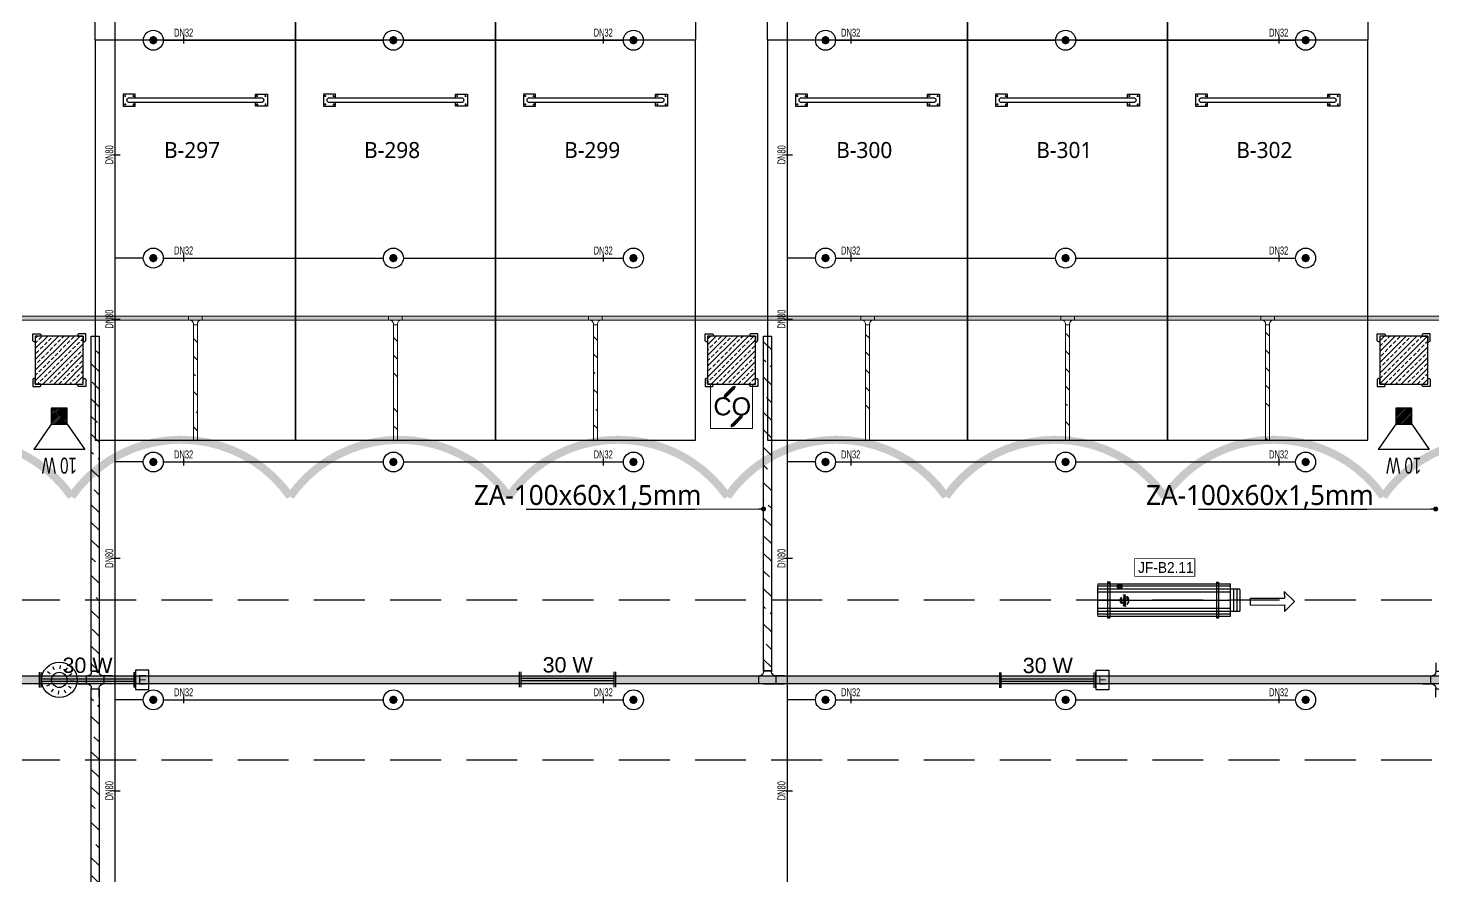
# Model space of a CAD drawing. Header units: millimetres. Extents: x -379292 to 1221486, y 92049 to 447512.
# Drawn here: x -218145 to -200590, y 202167 to 212771 of the extents above; entities that cross this region are included whole.
import ezdxf
from ezdxf import colors
from ezdxf.entities.mleader import LeaderData, LeaderLine
from ezdxf.enums import TextEntityAlignment as Align
from ezdxf.math import Vec2, Vec3

# ---------------------------------------------------------------- set-up
doc = ezdxf.new("R2010")
doc.units = ezdxf.units.MM
doc.linetypes.add('HIDDEN', pattern=[9.525, 6.35, -3.175])
for name, color, linetype in [('-M-YNGN-BORUID', 7, 'Continuous'), ('-M-YNGN-BORUUZUN', 7, 'Continuous'), ('-M-YNGN-BORUYUK', 7, 'Continuous'), ('-M-YNGN-SPR-YUK', 7, 'Continuous'), ('-M-YNGN-ZON3-CAP-', 7, 'Continuous'), ('-M-YNGN-ZON3-SPR-', 7, 'Continuous'), ('05_HATCH CONCRETE', 141, 'Continuous'), ('05_SYMBOL', 2, 'Continuous'), ('08_DEDECTOR FLASOR', 3, 'Continuous'), ('08_HORN', 4, 'Continuous'), ('08_LAMP', 4, 'Continuous'), ('08_LOUD SYSTEM', 4, 'Continuous'), ('202-A-Y-MahalAd', 141, 'Continuous'), ('AIR-J-U-355', 2, 'Continuous'), ('E_CT_ZA', 6, 'Continuous'), ('EYazı', 7, 'Continuous'), ('JF355', 2, 'Continuous')]:
    doc.layers.add(name, color=color, linetype=linetype)
doc.layers.add('-M-YNGN-SPR-CAPCIZGI', color=188, linetype='Continuous', plot=False)
for name, color, linetype, lineweight in [('-M-YNGN-ZON3', 6, 'SP', 30), ('08_DEDECTOR', 3, 'Continuous', 9), ('Aironn-Kodlama', 7, 'Continuous', 0), ('E_CT_AYDINLATMA', 3, 'Continuous', 9), ('E_CT_KIRMIZI', 1, 'Continuous', 9)]:
    doc.layers.add(name, color=color, linetype=linetype, lineweight=lineweight)
doc.styles.add('CIZGI', font='tahoma.ttf', dxfattribs={"width": 0.8, "oblique": 20})
doc.styles.add('HCAD', font='HCAD.SHX', dxfattribs={"width": 0.8, "height": 0.2})
doc.styles.add('PIPESIZE', font='hcad.shx', dxfattribs={"width": 0.8})
doc.styles.add('SPR-NOT', font='romans.shx')
doc.styles.get("Standard").update_dxf_attribs({"font": 'segoeuil.ttf'})
doc.styles.add('TR', font='tsimpali.shx', dxfattribs={"width": 0.7})
doc.styles.add('YAZI-2', font='arial.ttf', dxfattribs={"height": 2})
doc.styles.add('YAZI-3', font='arial.ttf', dxfattribs={"height": 3})
doc.linetypes.add('SP', pattern='A,2,-0.1,["SP",CIZGI,S=0.14,R=0.2,X=0,Y=-0.07],-0.255', length=2.355)
pattern_1 = [(225, (905000, -3e-07), (67.351921, -67.351921), []), (225, (904932.65, -3e-07), (67.351921, -67.351921), [47.625, -23.8125])]

# ---------------------------------------------------------------- blocks, each defined once
blk = doc.blocks.new('202_Vida')
at = {"color": 0, "linetype": 'ByBlock', "ltscale": 0.2}
for points in [[(1, 0), (-1, 0)], [(0, 1), (0, -1)]]:
    blk.add_lwpolyline(points, dxfattribs=at)
at = {"color": 0, "linetype": 'ByBlock'}
for radius in [0.42, 0.23, 0.155]:
    blk.add_circle((0, 0), radius, dxfattribs=at)
blk = doc.blocks.new('202_Stoper')
at = {"color": 0, "linetype": 'ByBlock'}
for points in [[(-750, -30), (-750, -75), (-900, -75), (-900, 75), (-750, 75), (-750, 30)], [(750, -30), (750, -75), (900, -75), (900, 75), (750, 75), (750, 30)]]:
    blk.add_lwpolyline(points, dxfattribs=at)
blk.add_lwpolyline([(825, -30, 1), (825, 30), (-825, 30, 1), (-825, -30)], format="xyb", close=True, dxfattribs=at)
at = {"color": 0, "linetype": 'ByBlock', "yscale": 10, "zscale": 10, "rotation": 180}
for p, xscale in [((-877, 53), -10), ((-772, 53), 10), ((772, 53), -10), ((877, 53), 10)]:
    blk.add_blockref('202_Vida', p, dxfattribs=dict(at, xscale=xscale))
at = {"color": 0, "linetype": 'ByBlock', "yscale": 10, "zscale": 10}
for p, xscale in [((-877, -52), 10), ((-772, -52), -10), ((772, -52), 10), ((877, -52), -10)]:
    blk.add_blockref('202_Vida', p, dxfattribs=dict(at, xscale=xscale))
blk = doc.blocks.new('202_Mahalblok')
at = {"color": 0, "linetype": 'ByBlock', "flags": 128}
blk.add_lwpolyline([(0, 0), (0, 5000), (2500, 5000), (2500, 0)], close=True, dxfattribs=at)
at = {"color": 252}
blk.add_blockref('202_Stoper', (1250, 750), dxfattribs=at)
at = {"color": 0, "linetype": 'ByBlock', "ltscale": 25}
blk.add_attdef('MAHALNO', text='', height=200, dxfattribs=at).set_placement((1209, 1390), align=Align.BOTTOM_CENTER)
blk = doc.blocks.new('bariyer')
at = {"color": 8, "ltscale": 25}
blk.add_lwpolyline([(0, -70), (15, -70, 0.414214), (30, -55), (30, 30), (-55, 30, 0.414214), (-70, 15), (-70, 0), (0, 0)], format="xyb", close=True, dxfattribs=at)
blk = doc.blocks.new('OtoParkBodrumKatMimari')
at = {"layer": '05_HATCH CONCRETE'}
h = blk.add_hatch(dxfattribs=at)
h.set_pattern_fill('ANSI33', color=8, scale=15, angle=180, style=0)
h.set_pattern_definition(pattern_1)
h.paths.add_polyline_path([(28900, 108100), (28300, 108100), (28300, 107500), (28900, 107500)])
h = blk.add_hatch(dxfattribs=at)
h.set_pattern_fill('ANSI33', color=8, scale=15, angle=180, style=0)
h.set_pattern_definition(pattern_1)
h.paths.add_polyline_path([(37300, 108100), (36700, 108100), (36700, 107500), (37300, 107500)])
h = blk.add_hatch(dxfattribs=at)
h.set_pattern_fill('ANSI33', color=8, scale=15, angle=180, style=0)
h.set_pattern_definition(pattern_1)
h.paths.add_polyline_path([(45700, 108100), (45100, 108100), (45100, 107500), (45700, 107500)])
at = {"color": 5}
for points in [[(28900, 108100), (28300, 108100), (28300, 107500), (28900, 107500)], [(37300, 108100), (36700, 108100), (36700, 107500), (37300, 107500)], [(45700, 108100), (45100, 108100), (45100, 107500), (45700, 107500)]]:
    blk.add_lwpolyline(points, close=True, dxfattribs=at)
at = {"layer": '05_SYMBOL', "color": 252, "linetype": 'HIDDEN', "ltscale": 100}
blk.add_lwpolyline([(19400, 104800), (128500, 104800)], dxfattribs=at)
blk.add_lwpolyline([(17400, 100800, -0.414214), (19400, 102800), (128500, 102800, -0.414214), (130500, 100800), (130500, 90800, -0.414214), (128500, 88800), (19400, 88800, -0.414214), (17400, 90800), (17400, 100800)], format="xyb", dxfattribs=at)
at = {"layer": '05_SYMBOL', "color": 8, "xscale": -1}
for p in [(28300, 108100), (36700, 108100), (45100, 108100)]:
    blk.add_blockref('bariyer', p, dxfattribs=at)
at = {"layer": '05_SYMBOL', "color": 8}
for p in [(28900, 108100), (37300, 108100), (45700, 108100)]:
    blk.add_blockref('bariyer', p, dxfattribs=at)
at = {"layer": '05_SYMBOL', "color": 8, "rotation": 180}
for p in [(28300, 107500), (36700, 107500), (45100, 107500)]:
    blk.add_blockref('bariyer', p, dxfattribs=at)
at = {"layer": '05_SYMBOL', "color": 8, "xscale": -1, "rotation": 180}
for p in [(28900, 107500), (37300, 107500), (45700, 107500)]:
    blk.add_blockref('bariyer', p, dxfattribs=at)
at = {"layer": '202-A-Y-MahalAd', "color": 8, "ltscale": 25}
for p, values in [((29050, 111800), {'MAHALNO': 'B-290'}), ((31550, 111800), {'MAHALNO': 'B-289'}), ((34050, 111800), {'MAHALNO': 'B-288'}), ((37450, 111800), {'MAHALNO': 'B-287'}), ((39950, 111800), {'MAHALNO': 'B-286'}), ((42450, 111800), {'MAHALNO': 'B-285'})]:
    blk.add_blockref('202_Mahalblok', p, dxfattribs=at).add_auto_attribs(values)
ref = blk.add_blockref('202_Mahalblok', (29050, 111800), dxfattribs=dict(at, xscale=-1, rotation=180))
ref.add_attrib('MAHALNO', 'B-297', dxfattribs={"layer": '0', "color": 0, "linetype": 'ByBlock', "ltscale": 25, "height": 200}).set_placement((30259, 110267), align=Align.BOTTOM_CENTER)
ref = blk.add_blockref('202_Mahalblok', (31550, 111800), dxfattribs=dict(at, xscale=-1, rotation=180))
ref.add_attrib('MAHALNO', 'B-298', dxfattribs={"layer": '0', "color": 0, "linetype": 'ByBlock', "ltscale": 25, "height": 200}).set_placement((32759, 110267), align=Align.BOTTOM_CENTER)
ref = blk.add_blockref('202_Mahalblok', (34050, 111800), dxfattribs=dict(at, xscale=-1, rotation=180))
ref.add_attrib('MAHALNO', 'B-299', dxfattribs={"layer": '0', "color": 0, "linetype": 'ByBlock', "ltscale": 25, "height": 200}).set_placement((35259, 110267), align=Align.BOTTOM_CENTER)
ref = blk.add_blockref('202_Mahalblok', (37450, 111800), dxfattribs=dict(at, xscale=-1, rotation=180))
ref.add_attrib('MAHALNO', 'B-300', dxfattribs={"layer": '0', "color": 0, "linetype": 'ByBlock', "ltscale": 25, "height": 200}).set_placement((38659, 110267), align=Align.BOTTOM_CENTER)
ref = blk.add_blockref('202_Mahalblok', (39950, 111800), dxfattribs=dict(at, xscale=-1, rotation=180))
ref.add_attrib('MAHALNO', 'B-301', dxfattribs={"layer": '0', "color": 0, "linetype": 'ByBlock', "ltscale": 25, "height": 200}).set_placement((41159, 110267), align=Align.BOTTOM_CENTER)
ref = blk.add_blockref('202_Mahalblok', (42450, 111800), dxfattribs=dict(at, xscale=-1, rotation=180))
ref.add_attrib('MAHALNO', 'B-302', dxfattribs={"layer": '0', "color": 0, "linetype": 'ByBlock', "ltscale": 25, "height": 200}).set_placement((43659, 110267), align=Align.BOTTOM_CENTER)
blk = doc.blocks.new('SP-C-UP-12')
at = {"ltscale": 10}
blk.add_line((0, 0), (0, 0), dxfattribs=at)
at = {"color": 1, "linetype": 'Continuous'}
blk.add_circle((0, 0), 12.5, dxfattribs=at)
at = {"ltscale": 10}
for points in [[(-5.4, 0), (-3.8, 3.8), (-3.8, -3.8), (0, 5.4)], [(-3.8, -3.8), (0, 5.4), (0, -5.4), (3.8, 3.8)], [(0, -5.4), (3.8, 3.8), (3.8, -3.8), (5.4, 0)]]:
    blk.add_solid(points, dxfattribs=at)
at = {"layer": '-M-YNGN-SPR-YUK', "style": 'SPR-NOT', "width": 0.5, "flags": 9}
for tag, p in [('YUK', (0, 17.8)), ('CAP', (0, 14.4)), ('TIP', (0.2, 10.8))]:
    blk.add_attdef(tag, text='', height=2.5, dxfattribs=at).set_placement(p, align=Align.MIDDLE_CENTER)
blk = doc.blocks.new('SPRKL100')
at = {"layer": '-M-YNGN-SPR-CAPCIZGI'}
blk.add_line((0, 0.43), (0, -0.43), dxfattribs=at)
at = {"layer": '-M-YNGN-BORUID', "color": 0, "style": 'HCAD', "width": 0.8, "flags": 1}
blk.add_attdef('DIC', text='', height=0.4, dxfattribs=at).set_placement((0, -1.69), align=Align.CENTER)
at = {"layer": '-M-YNGN-BORUUZUN', "color": 0, "style": 'HCAD', "width": 0.7}
blk.add_attdef('BOY', text='', height=0.8, dxfattribs=at).set_placement((0, -1.08), align=Align.CENTER)
at = {"layer": '-M-YNGN-BORUYUK', "color": 6, "style": 'PIPESIZE', "width": 0.8}
blk.add_attdef('YUK', text='', height=0.5, dxfattribs=at).set_placement((0, 1.87), align=Align.CENTER)
at = {"color": 0, "style": 'PIPESIZE', "width": 0.7}
blk.add_attdef('CAP', text='', height=1, dxfattribs=at).set_placement((0, 0.45), align=Align.CENTER)
blk = doc.blocks.new('A$C69E75EAE')
at = {"layer": '-M-YNGN-ZON3', "ltscale": 500}
for p, q in [((2027.3, -7817.2), (2027.3, -2469.7)), ((2867.3, -7817.2), (2867.3, -2469.7)), ((2062.3, -3542.2), (2027.3, -3542.2)), ((2087.3, -3542.2), (2362.3, -3542.2)), ((2387.3, -3542.2), (2662.3, -3542.2)), ((2902.3, -3542.2), (2867.3, -3542.2)), ((2927.3, -3542.2), (3202.3, -3542.2)), ((3227.3, -3542.2), (3502.3, -3542.2)), ((2062.3, -3814.7), (2027.3, -3814.7)), ((2087.3, -3814.7), (2362.3, -3814.7)), ((2387.3, -3814.7), (2662.3, -3814.7)), ((2902.3, -3814.7), (2867.3, -3814.7)), ((2927.3, -3814.7), (3202.3, -3814.7)), ((3227.3, -3814.7), (3502.3, -3814.7)), ((2062.3, -4069.7), (2027.3, -4069.7)), ((2087.3, -4069.7), (2362.3, -4069.7)), ((2387.3, -4069.7), (2662.3, -4069.7)), ((2902.3, -4069.7), (2867.3, -4069.7)), ((2927.3, -4069.7), (3202.3, -4069.7)), ((3227.3, -4069.7), (3502.3, -4069.7)), ((2062.3, -4367.2), (2027.3, -4367.2)), ((2087.3, -4367.2), (2362.3, -4367.2)), ((2387.3, -4367.2), (2662.3, -4367.2)), ((2902.3, -4367.2), (2867.3, -4367.2)), ((2927.3, -4367.2), (3202.3, -4367.2)), ((3227.3, -4367.2), (3502.3, -4367.2))]:
    blk.add_line(p, q, dxfattribs=at)
at = {"layer": '-M-YNGN-ZON3-CAP-'}
ref = blk.add_blockref('SPRKL100', (2112.7, -3542.2), dxfattribs=dict(at, xscale=10, yscale=10, zscale=10, rotation=359.9999997800978))
ref.add_attrib('CAP', 'DN32', dxfattribs={"layer": '0', "color": 0, "height": 10, "rotation": 360, "style": 'PIPESIZE', "width": 0.7}).set_placement((2112.7, -3537.7), align=Align.CENTER)
ref = blk.add_blockref('SPRKL100', (2637, -3542.2), dxfattribs=dict(at, xscale=10, yscale=10, zscale=10, rotation=359.9999997800978))
ref.add_attrib('CAP', 'DN32', dxfattribs={"layer": '0', "color": 0, "height": 10, "rotation": 360, "style": 'PIPESIZE', "width": 0.7}).set_placement((2637, -3537.7), align=Align.CENTER)
ref = blk.add_blockref('SPRKL100', (2946.3, -3542.2), dxfattribs=dict(at, xscale=10, yscale=10, zscale=10, rotation=359.9999997800978))
ref.add_attrib('CAP', 'DN32', dxfattribs={"layer": '0', "color": 0, "height": 10, "rotation": 360, "style": 'PIPESIZE', "width": 0.7}).set_placement((2946.3, -3537.7), align=Align.CENTER)
ref = blk.add_blockref('SPRKL100', (3481.1, -3542.2), dxfattribs=dict(at, xscale=10, yscale=10, zscale=10, rotation=359.9999997800978))
ref.add_attrib('CAP', 'DN32', dxfattribs={"layer": '0', "color": 0, "height": 10, "rotation": 360, "style": 'PIPESIZE', "width": 0.7}).set_placement((3481.1, -3537.7), align=Align.CENTER)
ref = blk.add_blockref('SPRKL100', (2029.3, -3685.5), dxfattribs=dict(at, xscale=10.00000000000001, yscale=10.00000000000001, zscale=10.00000000000001, rotation=90))
ref.add_attrib('CAP', 'DN80', dxfattribs={"layer": '0', "color": 0, "height": 10, "rotation": 90, "style": 'PIPESIZE', "width": 0.7}).set_placement((2024.8, -3685.5), align=Align.CENTER)
ref = blk.add_blockref('SPRKL100', (2869.3, -3685.5), dxfattribs=dict(at, xscale=10.00000000000001, yscale=10.00000000000001, zscale=10.00000000000001, rotation=90))
ref.add_attrib('CAP', 'DN80', dxfattribs={"layer": '0', "color": 0, "height": 10, "rotation": 90, "style": 'PIPESIZE', "width": 0.7}).set_placement((2864.8, -3685.5), align=Align.CENTER)
ref = blk.add_blockref('SPRKL100', (2112.7, -3814.7), dxfattribs=dict(at, xscale=10, yscale=10, zscale=10, rotation=359.9999997800978))
ref.add_attrib('CAP', 'DN32', dxfattribs={"layer": '0', "color": 0, "height": 10, "rotation": 360, "style": 'PIPESIZE', "width": 0.7}).set_placement((2112.7, -3810.2), align=Align.CENTER)
ref = blk.add_blockref('SPRKL100', (2637, -3814.7), dxfattribs=dict(at, xscale=10, yscale=10, zscale=10, rotation=359.9999997800978))
ref.add_attrib('CAP', 'DN32', dxfattribs={"layer": '0', "color": 0, "height": 10, "rotation": 360, "style": 'PIPESIZE', "width": 0.7}).set_placement((2637, -3810.2), align=Align.CENTER)
ref = blk.add_blockref('SPRKL100', (2946.3, -3814.7), dxfattribs=dict(at, xscale=10, yscale=10, zscale=10, rotation=359.9999997800978))
ref.add_attrib('CAP', 'DN32', dxfattribs={"layer": '0', "color": 0, "height": 10, "rotation": 360, "style": 'PIPESIZE', "width": 0.7}).set_placement((2946.3, -3810.2), align=Align.CENTER)
ref = blk.add_blockref('SPRKL100', (3481.1, -3814.7), dxfattribs=dict(at, xscale=10, yscale=10, zscale=10, rotation=359.9999997800978))
ref.add_attrib('CAP', 'DN32', dxfattribs={"layer": '0', "color": 0, "height": 10, "rotation": 360, "style": 'PIPESIZE', "width": 0.7}).set_placement((3481.1, -3810.2), align=Align.CENTER)
ref = blk.add_blockref('SPRKL100', (2029.3, -3891), dxfattribs=dict(at, xscale=10.00000000000001, yscale=10.00000000000001, zscale=10.00000000000001, rotation=90))
ref.add_attrib('CAP', 'DN80', dxfattribs={"layer": '0', "color": 0, "height": 10, "rotation": 90, "style": 'PIPESIZE', "width": 0.7}).set_placement((2024.8, -3891), align=Align.CENTER)
ref = blk.add_blockref('SPRKL100', (2869.3, -3891), dxfattribs=dict(at, xscale=10.00000000000001, yscale=10.00000000000001, zscale=10.00000000000001, rotation=90))
ref.add_attrib('CAP', 'DN80', dxfattribs={"layer": '0', "color": 0, "height": 10, "rotation": 90, "style": 'PIPESIZE', "width": 0.7}).set_placement((2864.8, -3891), align=Align.CENTER)
ref = blk.add_blockref('SPRKL100', (2112.7, -4069.7), dxfattribs=dict(at, xscale=10, yscale=10, zscale=10, rotation=359.9999997800978))
ref.add_attrib('CAP', 'DN32', dxfattribs={"layer": '0', "color": 0, "height": 10, "rotation": 360, "style": 'PIPESIZE', "width": 0.7}).set_placement((2112.7, -4065.2), align=Align.CENTER)
ref = blk.add_blockref('SPRKL100', (2637, -4069.7), dxfattribs=dict(at, xscale=10, yscale=10, zscale=10, rotation=359.9999997800978))
ref.add_attrib('CAP', 'DN32', dxfattribs={"layer": '0', "color": 0, "height": 10, "rotation": 360, "style": 'PIPESIZE', "width": 0.7}).set_placement((2637, -4065.2), align=Align.CENTER)
ref = blk.add_blockref('SPRKL100', (2946.3, -4069.7), dxfattribs=dict(at, xscale=10, yscale=10, zscale=10, rotation=359.9999997800978))
ref.add_attrib('CAP', 'DN32', dxfattribs={"layer": '0', "color": 0, "height": 10, "rotation": 360, "style": 'PIPESIZE', "width": 0.7}).set_placement((2946.3, -4065.2), align=Align.CENTER)
ref = blk.add_blockref('SPRKL100', (3481.1, -4069.7), dxfattribs=dict(at, xscale=10, yscale=10, zscale=10, rotation=359.9999997800978))
ref.add_attrib('CAP', 'DN32', dxfattribs={"layer": '0', "color": 0, "height": 10, "rotation": 360, "style": 'PIPESIZE', "width": 0.7}).set_placement((3481.1, -4065.2), align=Align.CENTER)
ref = blk.add_blockref('SPRKL100', (2029.3, -4190.1), dxfattribs=dict(at, xscale=10.00000000000001, yscale=10.00000000000001, zscale=10.00000000000001, rotation=90))
ref.add_attrib('CAP', 'DN80', dxfattribs={"layer": '0', "color": 0, "height": 10, "rotation": 90, "style": 'PIPESIZE', "width": 0.7}).set_placement((2024.8, -4190.1), align=Align.CENTER)
ref = blk.add_blockref('SPRKL100', (2869.3, -4190.1), dxfattribs=dict(at, xscale=10.00000000000001, yscale=10.00000000000001, zscale=10.00000000000001, rotation=90))
ref.add_attrib('CAP', 'DN80', dxfattribs={"layer": '0', "color": 0, "height": 10, "rotation": 90, "style": 'PIPESIZE', "width": 0.7}).set_placement((2864.8, -4190.1), align=Align.CENTER)
ref = blk.add_blockref('SPRKL100', (2112.7, -4367.2), dxfattribs=dict(at, xscale=10, yscale=10, zscale=10, rotation=359.9999997800978))
ref.add_attrib('CAP', 'DN32', dxfattribs={"layer": '0', "color": 0, "height": 10, "rotation": 360, "style": 'PIPESIZE', "width": 0.7}).set_placement((2112.7, -4362.7), align=Align.CENTER)
ref = blk.add_blockref('SPRKL100', (2637, -4367.2), dxfattribs=dict(at, xscale=10, yscale=10, zscale=10, rotation=359.9999997800978))
ref.add_attrib('CAP', 'DN32', dxfattribs={"layer": '0', "color": 0, "height": 10, "rotation": 360, "style": 'PIPESIZE', "width": 0.7}).set_placement((2637, -4362.7), align=Align.CENTER)
ref = blk.add_blockref('SPRKL100', (2946.3, -4367.2), dxfattribs=dict(at, xscale=10, yscale=10, zscale=10, rotation=359.9999997800978))
ref.add_attrib('CAP', 'DN32', dxfattribs={"layer": '0', "color": 0, "height": 10, "rotation": 360, "style": 'PIPESIZE', "width": 0.7}).set_placement((2946.3, -4362.7), align=Align.CENTER)
ref = blk.add_blockref('SPRKL100', (3481.1, -4367.2), dxfattribs=dict(at, xscale=10, yscale=10, zscale=10, rotation=359.9999997800978))
ref.add_attrib('CAP', 'DN32', dxfattribs={"layer": '0', "color": 0, "height": 10, "rotation": 360, "style": 'PIPESIZE', "width": 0.7}).set_placement((3481.1, -4362.7), align=Align.CENTER)
ref = blk.add_blockref('SPRKL100', (2029.3, -4480.8), dxfattribs=dict(at, xscale=10.00000000000001, yscale=10.00000000000001, zscale=10.00000000000001, rotation=90))
ref.add_attrib('CAP', 'DN80', dxfattribs={"layer": '0', "color": 0, "height": 10, "rotation": 90, "style": 'PIPESIZE', "width": 0.7}).set_placement((2024.8, -4480.8), align=Align.CENTER)
ref = blk.add_blockref('SPRKL100', (2869.3, -4480.8), dxfattribs=dict(at, xscale=10.00000000000001, yscale=10.00000000000001, zscale=10.00000000000001, rotation=90))
ref.add_attrib('CAP', 'DN80', dxfattribs={"layer": '0', "color": 0, "height": 10, "rotation": 90, "style": 'PIPESIZE', "width": 0.7}).set_placement((2864.8, -4480.8), align=Align.CENTER)
at = {"layer": '-M-YNGN-ZON3-SPR-'}
for p in [(2074.8, -3542.2), (2374.8, -3542.2), (2674.8, -3542.2), (2914.8, -3542.2), (3214.8, -3542.2), (3514.8, -3542.2), (2074.8, -3814.7), (2374.8, -3814.7), (2674.8, -3814.7), (2914.8, -3814.7), (3214.8, -3814.7), (3514.8, -3814.7), (2074.8, -4069.7), (2374.8, -4069.7), (2674.8, -4069.7), (2914.8, -4069.7), (3214.8, -4069.7), (3514.8, -4069.7), (2074.8, -4367.2), (2374.8, -4367.2), (2674.8, -4367.2), (2914.8, -4367.2), (3214.8, -4367.2), (3514.8, -4367.2)]:
    blk.add_blockref('SP-C-UP-12', p, dxfattribs=at)
blk = doc.blocks.new('*U604')
h = blk.add_hatch()
h.set_pattern_fill('ANSI33', color=0, scale=50, angle=1, style=0)
h.paths.add_polyline_path([(-1251, 100), (113124, 100), (113124, 0), (-1251, 0)])
at = {"color": 0}
blk.add_lwpolyline([(-1251, 100), (113124, 100), (113124, 0), (-1251, 0)], close=True, dxfattribs=at)
at = {"ltscale": 25, "flags": 1}
for tag, p in [('YUKSEKLIK', (-229, -149)), ('KALINLIK', (-229, -213))]:
    blk.add_attdef(tag, p, '', height=50, dxfattribs=at)
blk = doc.blocks.new('*U643')
h = blk.add_hatch()
h.set_pattern_fill('ANSI33', color=0, scale=50, angle=1, style=0)
h.paths.add_polyline_path([(-4485, 100), (-295, 100), (-295, 0), (-4485, 0)])
at = {"color": 0}
blk.add_lwpolyline([(-4485, 100), (-295, 100), (-295, 0), (-4485, 0)], close=True, dxfattribs=at)
at = {"ltscale": 25, "flags": 1}
for tag, p in [('YUKSEKLIK', (-229, -149)), ('KALINLIK', (-229, -213))]:
    blk.add_attdef(tag, p, '', height=50, dxfattribs=at)
blk = doc.blocks.new('*U159')
at = {"color": 0}
for p, q in [((0, 428), (0, 314)), ((100, 428), (100, 314)), ((-164, 264), (-50, 264)), ((-60, 264), (-60, 164)), ((0, 324), (100, 324)), ((264, 264), (150, 264)), ((160, 264), (160, 164)), ((-164, 164), (-50, 164)), ((0, 0), (0, 114)), ((0, 104), (100, 104)), ((100, 0), (100, 114)), ((264, 164), (150, 164))]:
    blk.add_line(p, q, dxfattribs=at)
for centre, start, end in [((-50, 314), 270, 0), ((150, 314), 180, 270), ((-50, 114), 0, 90), ((150, 114), 90, 180)]:
    blk.add_arc(centre, 50, start, end, dxfattribs=at)
blk = doc.blocks.new('*U644')
h = blk.add_hatch()
h.set_pattern_fill('ANSI33', color=0, scale=50, angle=1, style=0)
h.paths.add_polyline_path([(-3797, 100), (393, 100), (393, 0), (-3797, 0)])
at = {"color": 0}
blk.add_lwpolyline([(-3797, 100), (393, 100), (393, 0), (-3797, 0)], close=True, dxfattribs=at)
at = {"ltscale": 25, "flags": 1}
for tag, p in [('YUKSEKLIK', (-229, -149)), ('KALINLIK', (-229, -213))]:
    blk.add_attdef(tag, p, '', height=50, dxfattribs=at)
blk = doc.blocks.new('*U649')
h = blk.add_hatch()
h.set_pattern_fill('ANSI33', color=0, scale=50, angle=1, style=0)
h.paths.add_polyline_path([(-4483, 100), (-295, 100), (-295, 0), (-4483, 0)])
at = {"color": 0}
blk.add_lwpolyline([(-4483, 100), (-295, 100), (-295, 0), (-4483, 0)], close=True, dxfattribs=at)
at = {"ltscale": 25, "flags": 1}
for tag, p in [('YUKSEKLIK', (-229, -149)), ('KALINLIK', (-229, -213))]:
    blk.add_attdef(tag, p, '', height=50, dxfattribs=at)
blk = doc.blocks.new('*U164')
at = {"color": 0}
for p, q in [((264, 264), (-164, 264)), ((-60, 264), (-60, 164)), ((0, 264), (264, 264)), ((160, 264), (160, 164)), ((-164, 164), (-50, 164)), ((0, 0), (0, 114)), ((0, 104), (100, 104)), ((100, 0), (100, 114)), ((264, 164), (150, 164))]:
    blk.add_line(p, q, dxfattribs=at)
for centre, start, end in [((-50, 114), 0, 90), ((150, 114), 90, 180)]:
    blk.add_arc(centre, 50, start, end, dxfattribs=at)
blk = doc.blocks.new('*U651')
h = blk.add_hatch()
h.set_pattern_fill('ANSI33', color=0, scale=50, angle=1, style=0)
h.paths.add_polyline_path([(-115024, 100), (-249, 100), (-249, 0), (-115024, 0)])
at = {"color": 0}
blk.add_lwpolyline([(-115024, 100), (-249, 100), (-249, 0), (-115024, 0)], close=True, dxfattribs=at)
at = {"ltscale": 25, "flags": 1}
for tag, p in [('YUKSEKLIK', (-229, -149)), ('KALINLIK', (-229, -213))]:
    blk.add_attdef(tag, p, '', height=50, dxfattribs=at)
blk = doc.blocks.new('*U739')
h = blk.add_hatch()
h.set_pattern_fill('ANSI33', color=0, scale=50, angle=1, style=0)
h.paths.add_polyline_path([(-53157, 50), (113, 50), (113, 0), (-53157, 0)])
at = {"color": 0}
blk.add_lwpolyline([(-53157, 50), (113, 50), (113, 0), (-53157, 0)], close=True, dxfattribs=at)
at = {"ltscale": 25, "flags": 1}
for tag, p in [('YUKSEKLIK', (-229, -149)), ('KALINLIK', (-229, -213))]:
    blk.add_attdef(tag, p, '', height=50, dxfattribs=at)
blk = doc.blocks.new('*U321')
at = {"color": 0}
for p, q in [((0, 428), (0, 314)), ((100, 428), (100, 314)), ((-164, 264), (-50, 264)), ((-60, 264), (-60, 164)), ((0, 324), (100, 324)), ((264, 264), (150, 264)), ((160, 264), (160, 164)), ((-164, 164), (-50, 164)), ((0, 0), (0, 114)), ((0, 104), (100, 104)), ((100, 0), (100, 114)), ((264, 164), (150, 164))]:
    blk.add_line(p, q, dxfattribs=at)
for centre, start, end in [((-50, 314), 270, 0), ((150, 314), 180, 270), ((-50, 114), 0, 90), ((150, 114), 90, 180)]:
    blk.add_arc(centre, 50, start, end, dxfattribs=at)
blk = doc.blocks.new('_DOT')
at = {"color": 0, "linetype": 'ByBlock'}
blk.add_line((-0.5, 0), (-1, 0), dxfattribs=at)
at = {"color": 0, "linetype": 'ByBlock', "const_width": 0.5}
blk.add_lwpolyline([(-0.25, 0, 1), (0.25, 0, 1)], format="xyb", close=True, dxfattribs=at)
blk = doc.blocks.new('40 W SIVA ÜSTÜ ETANJ LED 50--')
at = {"layer": '08_LAMP'}
for p, q in [((-625, -100), (-625, 100)), ((-605, -100), (-605, 100)), ((-605, 15), (605, 15)), ((605, -100), (605, 100)), ((625, -100), (625, 100)), ((-605, -15), (605, -15))]:
    blk.add_line(p, q, dxfattribs=at)
at = {"layer": '08_LAMP', "color": 2, "style": 'YAZI-2'}
blk.add_text('30 W', height=200, dxfattribs=at).set_placement((0, 90), align=Align.CENTER)
blk = doc.blocks.new('40 W SIVA ÜSTÜ ETANJ LED E 50')
at = {"layer": '08_LAMP'}
for p, q in [((-625, -100), (-625, 100)), ((-605, -100), (-605, 100)), ((-605, 15), (605, 15)), ((605, -100), (605, 100)), ((625, -100), (625, 100)), ((-605, -15), (605, -15))]:
    blk.add_line(p, q, dxfattribs=at)
blk.add_lwpolyline([(625, -125), (800, -125), (800, 125), (625, 125)], close=True, dxfattribs=at)
at = {"layer": '08_LAMP', "color": 2, "style": 'YAZI-2'}
blk.add_text('30 W', height=200, dxfattribs=at).set_placement((0, 90), align=Align.CENTER)
blk.add_text('E', height=125, dxfattribs=at).set_placement((713, 0), align=Align.MIDDLE)
blk = doc.blocks.new('CO 250')
at = {"layer": '08_DEDECTOR'}
for p, q in [((17, 243), (-84, 142)), ((45, 251), (-74, 132)), ((37, 223), (-64, 122)), ((45, 250), (45, 243)), ((114, -136), (-5, -255)), ((104, -126), (3, -227)), ((124, -146), (23, -247)), ((-5, -247), (-5, -255)), ((-5, -255), (3, -255))]:
    blk.add_line(p, q, dxfattribs=at)
at = {"layer": '08_DEDECTOR', "ltscale": 25}
blk.add_lwpolyline([(-262, 278), (-262, -278), (262, -278), (262, 278)], close=True, dxfattribs=at)
at = {"layer": '08_DEDECTOR'}
for centre, radius, start, end in [((37, 223), 27.7, 72.9688, 135), ((17, 243), 27.7, 315, 0), ((-55, 112), 41.6, 135, 180), ((-55, 112), 27.7, 135, 180), ((-55, 112), 13.9, 135, 180), ((95, -116), 13.9, 315, 350.4112), ((95, -116), 27.7, 315, 355.2224), ((95, -116), 41.6, 315, 356.817), ((23, -247), 27.7, 135, 180), ((3, -227), 27.7, 270, 315)]:
    blk.add_arc(centre, radius, start, end, dxfattribs=at)
at = {"layer": '08_DEDECTOR', "color": 3, "style": 'YAZI-3'}
blk.add_text('CO', height=225, dxfattribs=at).set_placement((-226, -113))
blk = doc.blocks.new('KORNA ORT TAVAN')
at = {"layer": '08_HORN', "color": 3}
for p, q in [((10, 137), (13, 179)), ((-137, 10), (-179, 13)), ((-114, 77), (-149, 101)), ((-60, 124), (-79, 162)), ((77, 114), (101, 149)), ((124, 60), (162, 79)), ((-124, -60), (-162, -79)), ((-77, -114), (-101, -149)), ((-10, -137), (-13, -179)), ((60, -124), (79, -162)), ((114, -77), (149, -101)), ((137, -10), (179, -13))]:
    blk.add_line(p, q, dxfattribs=at)
at = {"layer": '08_HORN', "color": 1}
for major_axis, start_param, end_param in [((0, 222), 4.712358, 10.995543), ((0, 95.8), -1.570763777940356, 4.712421529239229)]:
    blk.add_ellipse((0, 0), major_axis=major_axis, ratio=1, start_param=start_param, end_param=end_param, dxfattribs=at)
blk = doc.blocks.new('15 W HORN 100_HARİCİ TİP')
at = {"layer": '08_LOUD SYSTEM'}
h = blk.add_hatch(dxfattribs=at)
h.set_pattern_fill('ANSI31', color=2, scale=4.8)
h.set_pattern_definition([(45, (-341645.439, -380325.335), (-10.77630735, 10.77630735), [])])
h.paths.add_polyline_path([(-100, 0), (100, 0), (100, 200), (-100, 200)])
at = {"layer": '08_LOUD SYSTEM', "ltscale": 2}
for p, q in [((-320, 520), (320, 520)), ((-100, 200), (-320, 520)), ((100, 200), (320, 520))]:
    blk.add_line(p, q, dxfattribs=at)
at = {"layer": '08_LOUD SYSTEM'}
blk.add_lwpolyline([(100, 0), (100, 200), (-100, 200), (-100, 0)], close=True, dxfattribs=at)
at = {"layer": '08_LOUD SYSTEM', "color": 2, "ltscale": 2, "style": 'TR', "width": 0.7}
blk.add_text('10 W', height=200, dxfattribs=at).set_placement((0, 620), align=Align.CENTER)
blk = doc.blocks.new('ju355')
at = {"layer": 'AIR-J-U-355', "color": 2, "linetype": 'Continuous'}
for p, q in [((82.7, 20.1), (-82.9, 20.1)), ((-82.9, 20.1), (-82.9, -20.5)), ((-68.1, -18.3), (-68, 22.3)), ((-68.1, -22.7), (-68, 22.3)), ((-65.3, 22.3), (-68, 22.3)), ((-65.3, 22.3), (-68, 22.3)), ((-65.3, -22.7), (-65.3, 22.3)), ((70.7, 22.2), (68, 22.3)), ((68, -22.8), (68, 22.3)), ((70.7, -22.8), (70.7, 22.2)), ((-94.8, 12.9), (-94.9, 12.8)), ((-94.9, 12.8), (-94.9, 12.7)), ((-94.9, 12.7), (-94.9, -12.5)), ((-94.7, 13.3), (-94.8, 13.2)), ((-94.8, 13.2), (-94.8, 13.1)), ((-94.8, 13.1), (-94.8, 13)), ((-94.8, 13), (-94.8, 12.9)), ((-94.6, 13.5), (-94.7, 13.4)), ((-94.7, 13.4), (-94.7, 13.3)), ((-94.5, 13.6), (-94.6, 13.5)), ((-94.4, 13.7), (-94.5, 13.6)), ((-94.5, 13.6), (-94.5, 13.6)), ((-94.3, 13.7), (-94.4, 13.7)), ((-94.2, 13.8), (-94.3, 13.7)), ((-94.1, 13.8), (-94.2, 13.8)), ((-94, 13.8), (-94.1, 13.8)), ((-94.1, 13.8), (-94.1, 13.8)), ((-92.6, 13.8), (-94, 13.8)), ((-92.6, 13.8), (-94, 13.8)), ((-92.6, 13.8), (-94, 13.8)), ((-92.6, 13.8), (-93.9, 13.8)), ((-92.6, 13.8), (-93.9, 13.8)), ((-92.6, 13.8), (-93.9, 13.8)), ((-82.9, 13.8), (-92.6, 13.8)), ((-90.9, -13.6), (-90.9, 13.8)), ((-90.9, -13.6), (-90.9, 13.8)), ((-90.9, -13.6), (-90.9, 13.8)), ((-86.8, -13.6), (-86.8, 13.9)), ((82.7, 13.6), (-82.7, 13.8)), ((-82.7, 10.5), (82.9, 10.3)), ((82.7, 0), (-82.7, 0)), ((48.3, 3.6), (50.7, 3.6)), ((48.4, 2.9), (48.3, 3.6)), ((48.4, 7.2), (48.4, 7.9)), ((48.4, 7.9), (50.7, 6.9)), ((48.8, 7), (48.4, 7.2)), ((50.7, 6.2), (48.4, 5.2)), ((48.4, 5.9), (48.8, 6.1)), ((48.4, 5.2), (48.4, 5.9)), ((48.4, 4.9), (50.7, 4.9)), ((48.4, 4.2), (48.4, 4.9)), ((50.7, 4.2), (48.4, 4.2)), ((48.4, 2.2), (49.3, 2.9)), ((49.3, 2.9), (48.4, 2.9)), ((49.3, 2.2), (48.4, 1.4)), ((48.4, 1.4), (48.4, 2.2)), ((48.8, 6.1), (48.8, 7)), ((49.2, 6.8), (49.9, 6.6)), ((49.2, 6.3), (49.2, 6.8)), ((49.9, 6.6), (49.2, 6.3)), ((49.7, 2.6), (49.7, 2.9)), ((49.7, 2.9), (50.2, 2.9)), ((49.9, 1.6), (49.9, 1.6)), ((50.2, 2.9), (50.2, 2.6)), ((50.7, 6.9), (50.7, 6.2)), ((50.7, 4.9), (50.7, 4.2)), ((50.7, 3.6), (50.7, 2.3)), ((-94.9, -12.5), (-94.9, -12.6)), ((-94.9, -12.6), (-94.9, -12.7)), ((-94.9, -12.7), (-94.8, -12.8)), ((-94.8, -12.8), (-94.8, -12.9)), ((-94.8, -12.9), (-94.8, -13)), ((-94.8, -13), (-94.7, -13.1)), ((-94.7, -13.1), (-94.7, -13.2)), ((-94.7, -13.2), (-94.6, -13.3)), ((-94.6, -13.3), (-94.5, -13.4)), ((-94.5, -13.4), (-94.5, -13.4)), ((-94.5, -13.4), (-94.4, -13.5)), ((-94.4, -13.5), (-94.3, -13.5)), ((-94.3, -13.5), (-94.2, -13.6)), ((-94.2, -13.6), (-94.2, -13.6)), ((-94.2, -13.6), (-94.1, -13.6)), ((-94.1, -13.6), (-94, -13.6)), ((-94, -13.6), (-92.6, -13.6)), ((-94, -13.6), (-92.6, -13.6)), ((-94, -13.6), (-92.6, -13.6)), ((-93.9, -13.6), (-92.6, -13.6)), ((-93.9, -13.6), (-92.6, -13.6)), ((-93.9, -13.6), (-92.6, -13.6)), ((-92.6, -13.6), (-82.9, -13.6)), ((82.9, -10.4), (-82.7, -10.3)), ((-82.6, -13.6), (82.7, -13.7)), ((48.3, -1.7), (50.7, -1.7)), ((48.3, -2.1), (48.3, -1.7)), ((50, -2.1), (48.3, -2.1)), ((48.3, -4.4), (50.7, -4.4)), ((48.3, -4.8), (48.3, -4.4)), ((50, -4.8), (48.3, -4.8)), ((48.4, -3.8), (50, -2.1)), ((48.4, -4), (48.4, -3.8)), ((50.7, -4), (48.4, -4)), ((48.4, -6.5), (50, -4.8)), ((48.4, -6.7), (48.4, -6.5)), ((50.7, -6.8), (48.4, -6.7)), ((50.7, -1.9), (49, -3.6)), ((49, -3.6), (50.7, -3.7)), ((50.7, -4.7), (49, -6.4)), ((49, -6.4), (50.7, -6.4)), ((50.7, -1.7), (50.7, -1.9)), ((50.7, -4.4), (50.7, -4.7)), ((50.7, -6.4), (50.7, -6.8)), ((50.8, -1.4), (50.8, -1.8)), ((82.7, -20.6), (-82.9, -20.5)), ((-65.3, -22.7), (-68.1, -22.7)), ((70.7, -22.8), (68, -22.8))]:
    blk.add_line(p, q, dxfattribs=at)
at = {"layer": 'AIR-J-U-355', "color": 2, "lineweight": 13, "ltscale": 0.005}
for p, q in [((82.7, -20.6), (82.7, 20.1)), ((58.5, -15.3), (52.4, -15.3)), ((52.4, -15.3), (52.4, -18.9)), ((58.5, -18.9), (58.5, -15.3)), ((52.4, -18.9), (58.5, -18.9))]:
    blk.add_line(p, q, dxfattribs=at)
at = {"layer": 'AIR-J-U-355', "color": 2}
for p, q in [((-150.2, 14.3), (-162.9, 1.6)), ((-150.1, -11), (-162.9, 1.6)), ((-150.2, 5.9), (-150.2, 14.3)), ((-108, 6.1), (-150.2, 5.9)), ((-108, 6.1), (-107.9, -2.4)), ((-107.9, -2.4), (-150.2, -2.6)), ((-150.1, -11), (-150.2, -2.6))]:
    blk.add_line(p, q, dxfattribs=at)
at = {"layer": 'AIR-J-U-355', "color": 2, "linetype": 'Continuous'}
for centre, radius in [((-66.7, 21.3), 0.354), ((-66.7, 21.3), 0.354), ((69.3, 21.2), 0.354), ((54, -17.1), 0.599), ((54, -17.1), 0.599), ((57, -17.1), 0.599), ((57, -17.1), 0.599), ((-66.7, -21.6), 0.354), ((-66.7, -21.6), 0.354), ((69.3, -21.7), 0.354), ((69.3, -21.7), 0.354)]:
    blk.add_circle(centre, radius, dxfattribs=at)
for centre, radius, start, end in [((50, 2.3), 0.645, 184.0636, 262.3259), ((49.9, 2.6), 0.274, 177.3972, 357.3972), ((50, 2.3), 0.72, 262.3259, 356.7067)]:
    blk.add_arc(centre, radius, start, end, dxfattribs=at)
at = {"layer": 'AIR-J-U-355', "color": 2, "linetype": 'Continuous', "extrusion": (0, 0, -1)}
for major_axis, ratio in [((-0.01, -1.36), 0.908445), ((0.006, 0.985), 0.934933)]:
    blk.add_ellipse((49.5, -0.1), major_axis=major_axis, ratio=ratio, dxfattribs=at)
at = {"layer": 'AIR-J-U-355', "color": 2, "linetype": 'Continuous'}
for points, knots in [([(46.1, 5), (46.1, 5), (46.1, 5), (46.1, 5), (46.2, 5), (46.2, 5), (46.2, 5), (46.2, 5), (46.2, 5), (46.2, 5), (46.2, 5), (46.1, 4.9), (46.1, 4.8), (45.9, 4.6), (45.7, 4.3), (45.6, 4), (45.4, 3.7), (45.3, 3.1), (45.1, 2.4), (45, 1.7), (45.1, 0.8), (45.4, -0.1), (45.8, -1), (46.2, -1.8), (46.5, -2.4), (46.6, -2.8), (46.7, -3.2), (46.8, -3.6), (46.7, -4), (46.5, -4.3), (46.2, -4.3), (45.8, -4.3), (45.4, -4), (45.1, -3.6), (44.7, -3), (44.3, -2.1), (44, -0.9), (44, 0.2), (44, 1.3), (44.2, 2.1), (44.5, 2.9), (44.9, 3.6), (45.3, 4.2), (45.6, 4.6), (45.9, 4.8), (46, 4.9), (46.1, 5), (46.1, 5)], [0, 0, 0, 0, 0.001347, 0.00172, 0.002023, 0.002244, 0.002452, 0.002667, 0.002909, 0.00347, 0.004196, 0.005682, 0.009311, 0.025522, 0.043378, 0.057014, 0.067583, 0.10026, 0.136315, 0.170769, 0.211631, 0.252886, 0.304984, 0.357144, 0.377587, 0.398124, 0.41882, 0.439365, 0.455344, 0.470785, 0.486346, 0.502438, 0.525763, 0.549141, 0.572313, 0.626971, 0.689072, 0.751245, 0.792637, 0.834146, 0.875615, 0.910287, 0.945553, 0.97619, 0.989254, 0.994701, 1, 1, 1, 1]), ([(52.5, 3.6), (52.6, 3.7), (52.6, 3.8), (52.7, 3.9), (52.9, 4), (53.2, 4.1), (53.5, 4), (53.7, 3.7), (54, 3.4), (54.3, 2.9), (54.6, 2.2), (54.8, 1.3), (54.8, 0.4), (54.8, -0.5), (54.6, -1.4), (54.2, -2.2), (53.9, -2.8), (53.5, -3.2), (53.2, -3.4), (53.1, -3.5)], [0, 0, 0, 0, 0.0168256, 0.0323617, 0.0637267, 0.0873303, 0.1103993, 0.1581358, 0.2050378, 0.2514942, 0.3451779, 0.4385235, 0.532065, 0.625912, 0.7301372, 0.8352318, 0.8905608, 0.9450754, 1, 1, 1, 1]), ([(53.1, -3.5), (53.2, -3.3), (53.5, -2.8), (53.8, -2), (53.9, -1.1), (53.9, -0.3), (53.7, 0.6), (53.3, 1.4), (53, 2.1), (52.7, 2.6), (52.6, 3), (52.5, 3.3), (52.5, 3.5), (52.5, 3.6)], [0, 0, 0, 0, 0.112581, 0.224936, 0.337491, 0.449603, 0.562299, 0.686336, 0.807829, 0.865935, 0.925918, 0.967783, 1, 1, 1, 1])]:
    blk.add_open_spline(points, degree=3, knots=knots, dxfattribs=at)
blk = doc.blocks.new('DZFDGHFÜ')
at = {"layer": 'JF355'}
blk.add_lwpolyline([(24084.4, 6568.3), (24119.9, 6568.3), (24119.9, 6402.7), (24084.4, 6402.7), (24084.4, 6568.3)], dxfattribs=at)
at = {"layer": 'AIR-J-U-355', "rotation": 270}
blk.add_blockref('ju355', (24102.4, 6485.6), dxfattribs=at)
blk = doc.blocks.new('*U1011')
h = blk.add_hatch()
h.set_pattern_fill('ANSI33', color=0, scale=50, angle=1, style=0)
h.paths.add_polyline_path([(-2093, 50), (-653, 50), (-653, 0), (-2093, 0)])
at = {"color": 0}
blk.add_lwpolyline([(-2093, 50), (-653, 50), (-653, 0), (-2093, 0)], close=True, dxfattribs=at)
at = {"ltscale": 25, "flags": 1}
for tag, p in [('YUKSEKLIK', (-229, -149)), ('KALINLIK', (-229, -213))]:
    blk.add_attdef(tag, p, '', height=50, dxfattribs=at)
blk = doc.blocks.new('*U1012')
at = {"color": 0}
for p, q in [((214, 214), (-164, 214)), ((-60, 214), (-60, 164)), ((0, 214), (214, 214)), ((110, 214), (110, 164)), ((-164, 164), (-50, 164)), ((0, 0), (0, 114)), ((0, 104), (50, 104)), ((50, 0), (50, 114)), ((214, 164), (100, 164))]:
    blk.add_line(p, q, dxfattribs=at)
for centre, start, end in [((-50, 114), 0, 90), ((100, 114), 90, 180)]:
    blk.add_arc(centre, 50, start, end, dxfattribs=at)

msp = doc.modelspace()

# ---------------------------------------------------------------- block references
at = {"color": 8}
msp.add_blockref('OtoParkBodrumKatMimari', (-246354.8, 100818.8), dxfattribs=at)

# ---------------------------------------------------------------- next in the draw order: linework, layer by layer
at = {"color": 30, "const_width": 100}
msp.add_lwpolyline([(-236725.1, 206911.4, -0.5205671), (-233993.2, 206911.4, -0.5205671), (-231261.3, 206911.4, -0.5205671), (-228529.4, 206911.4, -0.5205671), (-225797.5, 206911.4, -0.5205671), (-223065.6, 206911.4, -0.5205671), (-220333.7, 206911.4, -0.5205671), (-217601.9, 206911.4, -0.5205671), (-214870, 206911.4, -0.5205671), (-212138.1, 206911.4, -0.5205671), (-209406.2, 206911.4, -0.5205671), (-206674.3, 206911.4, -0.5205671), (-203942.4, 206911.4, -0.5205671), (-201210.5, 206911.4, -0.5205671), (-198478.6, 206911.4, -0.5205671)], format="xyb", dxfattribs=at)
at = {"layer": 'Aironn-Kodlama', "color": 7, "const_width": 10}
msp.add_lwpolyline([(-204315.6, 206133.8), (-204315.6, 205913.8), (-203565.6, 205913.8), (-203565.6, 206133.8)], close=True, dxfattribs=at)

# ---------------------------------------------------------------- next in the draw order: block references
at = {"layer": '-M-YNGN-ZON3', "ltscale": 25, "xscale": 10, "yscale": 10, "zscale": 10}
msp.add_blockref('A$C69E75EAE', (-237328.2, 248041), dxfattribs=at)
at = {"layer": '08_DEDECTOR'}
msp.add_blockref('CO 250', (-209354.8, 208040.3), dxfattribs=at)
at = {"layer": '08_DEDECTOR FLASOR'}
msp.add_blockref('KORNA ORT TAVAN', (-217754.8, 204618.8), dxfattribs=at)
at = {"layer": '08_LAMP', "xscale": 0.96, "yscale": 0.96, "zscale": 0.96}
for name, p in [('40 W SIVA ÜSTÜ ETANJ LED E 50', (-217402.1, 204619.2)), ('40 W SIVA ÜSTÜ ETANJ LED 50--', (-211402.1, 204624.7)), ('40 W SIVA ÜSTÜ ETANJ LED E 50', (-205402.1, 204617))]:
    msp.add_blockref(name, p, dxfattribs=at)
at = {"layer": '08_LOUD SYSTEM', "rotation": 180}
for p in [(-217754.8, 208018.8), (-200954.8, 208018.8)]:
    msp.add_blockref('15 W HORN 100_HARİCİ TİP', p, dxfattribs=at)
at = {"layer": 'AIR-J-U-355', "xscale": 10, "yscale": 10, "zscale": 10, "rotation": 270}
msp.add_blockref('DZFDGHFÜ', (-268804.4, 446640.1), dxfattribs=at)
at = {"layer": 'E_CT_AYDINLATMA', "rotation": 180}
msp.add_blockref('*U604', (-116480.6, 204668.8), dxfattribs=at)
at = {"layer": 'E_CT_KIRMIZI', "color": 1}
for name, p, rotation in [('*U739', (-229692.1, 209168.8), 180), ('*U1011', (-216029.8, 209711.7), 90.00000000000006), ('*U1011', (-213529.8, 209711.7), 90.00000000000006), ('*U1011', (-211029.8, 209711.7), 90.00000000000006), ('*U1011', (-207629.8, 209711.7), 90.00000000000006), ('*U1011', (-205129.8, 209711.7), 90.00000000000006), ('*U1011', (-202629.8, 209711.7), 90.00000000000006)]:
    msp.add_blockref(name, p, dxfattribs=dict(at, rotation=rotation))
at = {"layer": 'E_CT_KIRMIZI', "color": 2}
for p in [(-216079.8, 208954.8), (-213579.8, 208954.8), (-211079.8, 208954.8), (-207679.8, 208954.8), (-205179.8, 208954.8), (-202679.8, 208954.8)]:
    msp.add_blockref('*U1012', p, dxfattribs=at)
at = {"layer": 'E_CT_ZA', "color": 112}
for name, p, rotation in [('*U643', (-217354.8, 204434.1), 270), ('*U649', (-208954.8, 204436.2), 270), ('*U651', (-230054.1, 204668.8), 180), ('*U644', (-217254.8, 204115.7), 90)]:
    msp.add_blockref(name, p, dxfattribs=dict(at, rotation=rotation))
at = {"layer": 'E_CT_ZA', "color": 2, "xscale": -1, "rotation": 180}
for name, p in [('*U159', (-217354.8, 204832.8)), ('*U164', (-208954.8, 204834.8)), ('*U321', (-200554.8, 204832.8))]:
    msp.add_blockref(name, p, dxfattribs=at)

# ---------------------------------------------------------------- next in the draw order: texts
at = {"layer": 'Aironn-Kodlama', "color": 3, "insert": (-204273.5, 206092.6), "char_height": 136, "width": 710.456, "attachment_point": 1, "rotation": 359.96186}
msp.add_mtext('{\\fArial|b0|i0|c0|p18;\\W0.9;\\C7;JF-B\\fArial|b0|i0|c162|p18;2\\fArial|b0|i0|c0|p18;.\\fArial|b0|i0|c162|p18;11}', dxfattribs=at)

# ---------------------------------------------------------------- next in the draw order: leaders
at = {"layer": 'EYazı', "color": 7}
ml = msp.add_multileader_mtext('Standard', dxfattribs=at)
ml.set_content('ZA-100x60x1,5mm', color=7)
ml.set_leader_properties(color=1)
ml.set_arrow_properties(name='DOT')
ml.build(insert=Vec2(0, 0))
ml.multileader.update_dxf_attribs({"text_left_attachment_type": 6, "text_right_attachment_type": 6, "dogleg_length": 50, "arrow_head_size": 62.5})
ctx = ml.context
ctx.base_point, ctx.char_height, ctx.arrow_head_size, ctx.landing_gap_size, ctx.plane_origin = Vec3(-212599.1, 206749.5), 250, 62.5, 25, Vec3(-210406.9, 206705.8)
ctx.left_attachment, ctx.right_attachment = 6, 6
notes = []
notes.append((ctx, [(0, (1, 1, 0), (-209812.1, 206749.5), (-1, 0), 62.5, [(0, [(-208954.8, 206756.2)], 0, [])])]))
ctx.mtext.insert, ctx.mtext.width, ctx.mtext.defined_height, ctx.mtext.line_spacing_style, ctx.mtext.flow_direction = Vec3(-212574.1, 207056.2), 2000, 439.9, 2, 5
ml = msp.add_multileader_mtext('Standard', dxfattribs=at)
ml.set_content('ZA-100x60x1,5mm', color=7)
ml.set_leader_properties(color=1)
ml.set_arrow_properties(name='DOT')
ml.build(insert=Vec2(0, 0))
ml.multileader.update_dxf_attribs({"text_left_attachment_type": 6, "text_right_attachment_type": 6, "dogleg_length": 50, "arrow_head_size": 62.5})
ctx = ml.context
ctx.base_point, ctx.char_height, ctx.arrow_head_size, ctx.landing_gap_size, ctx.plane_origin = Vec3(-204199.1, 206749.5), 250, 62.5, 25, Vec3(-202006.9, 206705.8)
ctx.left_attachment, ctx.right_attachment = 6, 6
notes.append((ctx, [(0, (1, 1, 0), (-201412.1, 206749.5), (-1, 0), 62.5, [(0, [(-200554.8, 206756.2)], 0, [])])]))
ctx.mtext.insert, ctx.mtext.width, ctx.mtext.defined_height, ctx.mtext.line_spacing_style, ctx.mtext.flow_direction = Vec3(-204174.1, 207056.2), 2000, 439.9, 2, 5
for ctx, leaders in notes:
    for number, flags, end, landing, length, lines in leaders:
        leader = LeaderData()
        leader.index, (leader.has_last_leader_line, leader.has_dogleg_vector, leader.attachment_direction) = number, flags
        leader.last_leader_point, leader.dogleg_vector, leader.dogleg_length = Vec3(end), Vec3(landing), length
        for number, points, colour, breaks in lines:
            line = LeaderLine()
            line.index, line.vertices, line.color, line.breaks = number, Vec3.list(points), colors.encode_raw_color(colour), breaks
            leader.lines.append(line)
        ctx.leaders.append(leader)

doc.saveas('drawing.dxf')
